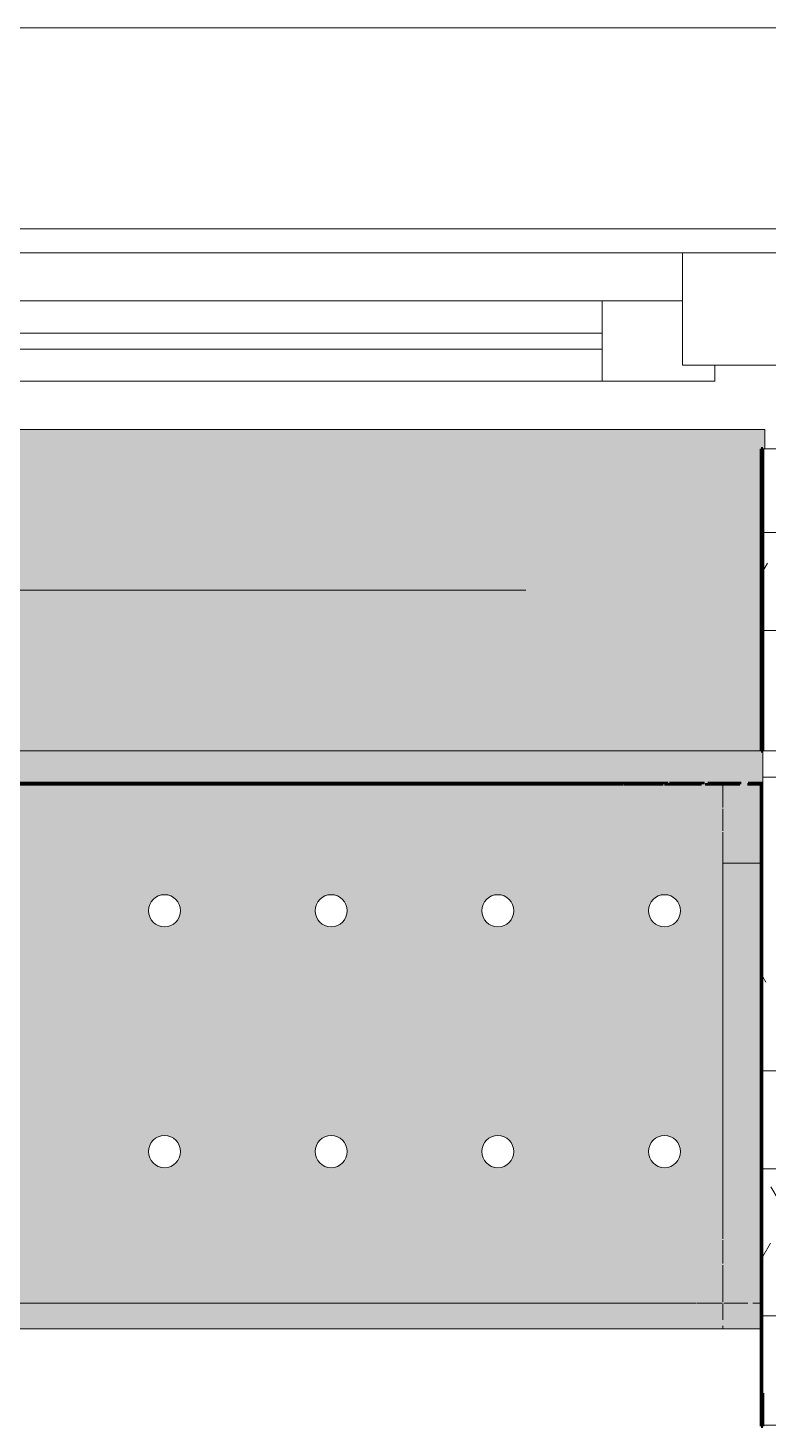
# Model space of a CAD drawing. Header units: millimetres. Extents: x 35144 to 233944, y -8553 to 29000.
# Drawn here: x 47182 to 47643, y 26479 to 27350 of the extents above; entities that cross this region are included whole.
import ezdxf

# ---------------------------------------------------------------- set-up
doc = ezdxf.new("R2010")
doc.units = ezdxf.units.MM
doc.linetypes.add('Осевая', pattern=[3175, 635, -476.25, 1587.5, -476.25])
for name, color, linetype, lineweight in [('A-GLAZ', 7, 'Continuous', 9), ('A-GLAZ-1', 7, 'Continuous', 13), ('A-WALL', 7, 'Continuous', 9), ('I-WALL', 7, 'Continuous', 9), ('Оси-2', 7, 'Осевая', 9)]:
    doc.layers.add(name, color=color, linetype=linetype, lineweight=lineweight)
for name, color, linetype, lineweight, true_color in [('A-WALL-1', 7, 'Continuous', 9, 0xc0c0c0), ('I-WALL-13', 7, 'Continuous', 53, 0xeaa7bf), ('I-WALL-27', 7, 'Continuous', 9, 0xd1cbbf), ('I-WALL-28', 7, 'Continuous', 80, 0xffd2ff), ('I-WALL-6', 7, 'Continuous', 9, 0xc0c0c0), ('I-WALL-7', 7, 'Continuous', 9, 0xcbc7bf), ('I-WALL-8', 7, 'Continuous', 80, 0xff80c0), ('S-WALL-ANLY', 7, 'Continuous', 13, 0x008040), ('Знаки-1', 9, 'Continuous', 9, 0x808080), ('Знаки-2', 7, 'Continuous', 9, 0xc1bbaf), ('Знаки-4', 7, 'Continuous', 9, 0xaba79f), ('Знаки-5', 7, 'Continuous', 9, 0xd5cdbe), ('Знаки-6', 7, 'Continuous', 9, 0xd1cabb), ('Знаки-7', 7, 'Continuous', 9, 0xccc5b7), ('Знаки-8', 7, 'Continuous', 9, 0xd4ccbd)]:
    doc.layers.add(name, color=color, linetype=linetype, lineweight=lineweight, true_color=true_color)
doc.layers.add('Знаки-3', color=7, linetype='Continuous', lineweight=9, transparency=0.5)
pattern_1 = [(0, (0, 0), (121.92, 30.48), [10.058, -81.382, 10.058, -81.382, -487.68]), (0, (0, 0), (121.92, 30.48), [-182.88, 10.058, -172.822, 10.058, -81.382, -213.36]), (0, (0, 0), (121.92, 30.48), [-457.2, 10.058, -50.902, 10.058, -142.342]), (120, (45.72, 15.24), (-87.356454, 90.345817), [10.058, -81.382, 10.058, -81.382, -487.68]), (120, (45.72, 15.24), (-87.356454, 90.345817), [-182.88, 10.058, -172.822, 10.058, -81.382, -213.36]), (120, (45.72, 15.24), (-87.356454, 90.345817), [-457.2, 10.058, -50.902, 10.058, -142.342]), (240, (60.96, 76.2), (-34.563546, -120.825817), [10.058, -81.382, 10.058, -81.382, -487.68]), (240, (60.96, 76.2), (-34.563546, -120.825817), [-182.88, 10.058, -172.822, 10.058, -81.382, -213.36]), (240, (60.96, 76.2), (-34.563546, -120.825817), [-457.2, 10.058, -50.902, 10.058, -142.342])]

# ---------------------------------------------------------------- blocks, each defined once
blk = doc.blocks.new('120_Окно_СКБ_2Ст - 120_Окно_СКБ_2Ст 3100х2500 _мал_створка слева_-22273855-План отделки стен 1 этажа в осях 17-23')
at = {"layer": 'A-GLAZ'}
for p, q in [((1550, -5), (-1550, -5)), ((770, -55), (1430, -55)), ((1430, -65), (770, -65)), ((1500, -75), (1550, -75))]:
    blk.add_line(p, q, dxfattribs=at)
at = {"layer": 'A-GLAZ-1'}
for p, q in [((1480, -75), (1480, -5)), ((1480, -5), (1550, -5)), ((1480, -35), (720, -35)), ((1430, -85), (1430, -35)), ((1480, -75), (1480, -35)), ((1550, -75), (1480, -75)), ((1500, -75), (1480, -75)), ((1500, -85), (1500, -75)), ((700, -85), (1500, -85)), ((1500, -85), (700, -85))]:
    blk.add_line(p, q, dxfattribs=at)
blk = doc.blocks.new('Зашивка_ торцевая панель - Зашивка_ торцевая панель-V92-План отделки стен 1 этажа в осях 17-23')
at = {"layer": 'Знаки-3'}
blk.add_hatch(color=256, dxfattribs=at).paths.add_polyline_path([(-430, 180), (-430, -160), (-406, -160), (-406, 180)])
at = {"layer": 'Знаки-1'}
for p, q in [((-430, 180), (-406, 180)), ((-430, 175.15), (-430, 176.56))]:
    blk.add_line(p, q, dxfattribs=at)
at = {"layer": 'Знаки-2'}
for p, q in [((-430, 176.56), (-430, 175.15)), ((-430, 163.94), (-430, -110)), ((-406, 140.43), (-406, 163.4)), ((-406, 124.81), (-406, 139.36)), ((-406, -110), (-406, 123.88)), ((-430, -110), (-430, -160)), ((-406, -110), (-430, -110)), ((-430, -110), (-406, -110)), ((-406, -129.23), (-406, -110)), ((-406, -143.72), (-406, -130.19)), ((-406, -160), (-406, -144.63))]:
    blk.add_line(p, q, dxfattribs=at)
at = {"layer": 'Знаки-4'}
for p, q in [((-430, 180), (-406, 180)), ((-430, 176.56), (-430, 178.52)), ((-430, -160), (-430, 175.15)), ((-406, 179.94), (-406, 178.2)), ((-406, 174.42), (-406, 170.19)), ((-406, 170.06), (-406, 164.3)), ((-406, 163.4), (-406, 140.43)), ((-406, 139.36), (-406, 124.81)), ((-406, 123.88), (-406, -129.23)), ((-406, -130.19), (-406, -143.72)), ((-406, -144.63), (-406, -160)), ((-430, -160), (-421.9, -160)), ((-417.4, -160), (-406, -160))]:
    blk.add_line(p, q, dxfattribs=at)
at = {"layer": 'Знаки-7'}
for p, q in [((-430, 178.52), (-430, 176.56)), ((-430, 175.15), (-430, 163.94)), ((-406, 178.2), (-406, 179.94)), ((-406, 170.19), (-406, 174.42)), ((-406, 164.3), (-406, 170.06))]:
    blk.add_line(p, q, dxfattribs=at)
blk = doc.blocks.new('Зашивка радиатора_ с перфорацией М6 - Зашивка радиатора_ с перфорацией М13  _пищеблок_-32704458-План отделки стен 1 этажа в осях 17-23')
at = {"layer": 'Знаки-3'}
for points in [[(-370, 180), (2688.76, 180), (2688.76, 368), (2690, 368), (2690, 380), (-370, 380), (-370, 361.86)], [(2687.76, -179.94), (2688.76, -179.15), (2687.76, -163.94), (-370, -163.94), (-370, -179.94), (2663.76, -179.94)], [(2240, -179.94), (2280, -179.94), (2279.32, -163.94), (2240, -163.94)], [(2240.68, -179.94), (2280, -179.94), (2279.32, -163.94), (2240, -163.94), (2240, -179.94)], [(2250, -179.94), (2270, -179.94), (2269.66, -163.94), (2250, -163.94)], [(2250, -179.94), (2270, -179.94), (2269.66, -163.94), (2250, -163.94)], [(2360, -179.94), (2380, -179.94), (2379.32, -163.94), (2340, -163.94), (2340.68, -179.94), (2354.82, -179.94)], [(2340, -179.94), (2380, -179.94), (2379.32, -163.94), (2340, -163.94)], [(2352.93, -179.94), (2370, -179.94), (2369.66, -163.94), (2350, -163.94), (2350.34, -179.94), (2351.34, -179.94)], [(2350, -179.94), (2370, -179.94), (2369.66, -163.94), (2350, -163.94)], [(2468.66, -179.94), (2480, -179.94), (2479.32, -163.94), (2440, -163.94), (2440.68, -179.94), (2467.07, -179.94)], [(2455, -179.94), (2480, -179.94), (2479.32, -163.94), (2440, -163.94), (2440.68, -179.94), (2454.82, -179.94)], [(2450, -179.94), (2470, -179.94), (2469.66, -163.94), (2450, -164.05)], [(2450, -179.94), (2470, -179.94), (2469.66, -163.94), (2450, -164.05)], [(2540, -179.94), (2580, -179.94), (2579.32, -163.94), (2540, -164.84), (2540, -170.01)], [(2540, -179.94), (2580, -179.94), (2579.32, -163.94), (2540, -164.84), (2540, -170.01)], [(2569.66, -179.94), (2570, -179.94), (2569.66, -163.94), (2550, -164.2), (2550.34, -179.94), (2568.66, -179.94)], [(2550, -179.94), (2570, -179.94), (2569.66, -163.94), (2550, -164.2), (2550, -170.67)]]:
    blk.add_hatch(color=256, dxfattribs=at).paths.add_polyline_path(points)
h = blk.add_hatch(color=256, dxfattribs=at)
h.paths.add_polyline_path([(-370, -179.94), (2688.76, -179.15), (2688.76, 180), (-370, 180), (-370, 79.29)])
h.paths.add_polyline_path([(2316.25, -79.65), (2311.25, -78.31), (2307.59, -74.65), (2306.25, -69.65), (2307.59, -64.65), (2311.25, -60.98), (2316.25, -59.65), (2321.25, -60.98), (2324.91, -64.65), (2326.25, -69.65), (2324.91, -74.65), (2321.25, -78.31), (2318.84, -79.3)])
h.paths.add_polyline_path([(2523.75, -79.65), (2518.75, -78.31), (2515.09, -74.65), (2513.75, -69.65), (2515.09, -64.65), (2518.75, -60.98), (2523.75, -59.65), (2528.75, -60.98), (2532.41, -64.65), (2533.75, -69.65), (2532.41, -74.65), (2528.75, -78.31), (2526.34, -79.3)])
h.paths.add_polyline_path([(2108.75, -79.65), (2103.75, -78.31), (2100.09, -74.65), (2098.75, -69.65), (2100.09, -64.65), (2103.75, -60.98), (2108.75, -59.65), (2113.75, -60.98), (2117.41, -64.65), (2118.75, -69.65), (2117.41, -74.65), (2113.75, -78.31), (2111.34, -79.3)])
h.paths.add_polyline_path([(2420, -79.65), (2415, -78.31), (2411.34, -74.65), (2410, -69.65), (2411.34, -64.65), (2415, -60.98), (2420, -59.65), (2425, -60.98), (2428.66, -64.65), (2430, -69.65), (2428.66, -74.65), (2425, -78.31), (2422.59, -79.3)])
h.paths.add_polyline_path([(2627.5, -79.65), (2622.5, -78.31), (2618.84, -74.65), (2617.5, -69.65), (2618.84, -64.65), (2622.5, -60.98), (2627.5, -59.65), (2632.5, -60.98), (2636.16, -64.65), (2637.5, -69.65), (2636.16, -74.65), (2632.5, -78.31), (2630.09, -79.3)])
h.paths.add_polyline_path([(2005, -79.65), (2000, -78.31), (1996.34, -74.65), (1995, -69.65), (1996.34, -64.65), (2000, -60.98), (2005, -59.65), (2010, -60.98), (2013.66, -64.65), (2015, -69.65), (2013.66, -74.65), (2010, -78.31), (2007.59, -79.3)])
h.paths.add_polyline_path([(2212.5, -79.65), (2207.5, -78.31), (2203.84, -74.65), (2202.5, -69.65), (2203.84, -64.65), (2207.5, -60.98), (2212.5, -59.65), (2217.5, -60.98), (2221.16, -64.65), (2222.5, -69.65), (2221.16, -74.65), (2217.5, -78.31), (2215.09, -79.3)])
h.paths.add_polyline_path([(1693.75, -79.65), (1688.75, -78.31), (1685.09, -74.65), (1683.75, -69.65), (1685.09, -64.65), (1688.75, -60.98), (1693.75, -59.65), (1698.75, -60.98), (1702.41, -64.65), (1703.75, -69.65), (1702.41, -74.65), (1698.75, -78.31), (1696.34, -79.3)])
h.paths.add_polyline_path([(1590, -79.65), (1585, -78.31), (1581.34, -74.65), (1580, -69.65), (1581.4, -64.56), (1585, -60.98), (1590, -59.65), (1595, -60.98), (1598.66, -64.65), (1600, -69.65), (1598.66, -74.65), (1595, -78.31), (1592.59, -79.3)])
h.paths.add_polyline_path([(1486.25, -79.65), (1481.25, -78.31), (1477.59, -74.65), (1476.25, -69.65), (1477.59, -64.65), (1481.25, -60.98), (1486.25, -59.65), (1491.25, -60.98), (1494.91, -64.65), (1496.25, -69.65), (1494.91, -74.65), (1491.25, -78.31), (1488.63, -79.33)])
h.paths.add_polyline_path([(1797.5, -79.65), (1792.5, -78.31), (1788.84, -74.65), (1787.5, -69.65), (1788.84, -64.65), (1792.5, -60.98), (1797.5, -59.65), (1802.5, -60.98), (1806.16, -64.65), (1807.5, -69.65), (1806.16, -74.65), (1802.5, -78.31), (1800.09, -79.3)])
h.paths.add_polyline_path([(1901.25, -79.65), (1896.25, -78.31), (1892.59, -74.65), (1891.25, -69.65), (1892.59, -64.65), (1896.25, -60.98), (1901.25, -59.65), (1906.25, -60.98), (1909.91, -64.65), (1911.25, -69.65), (1909.91, -74.65), (1906.25, -78.31), (1903.84, -79.3)])
h.paths.add_polyline_path([(1382.5, -79.65), (1377.5, -78.31), (1373.84, -74.65), (1372.5, -69.65), (1373.84, -64.65), (1377.5, -60.98), (1382.5, -59.65), (1387.5, -60.98), (1391.16, -64.65), (1392.5, -69.65), (1391.16, -74.65), (1387.5, -78.31), (1385.09, -79.3)])
h.paths.add_polyline_path([(1071.25, -79.65), (1066.25, -78.31), (1062.59, -74.65), (1061.25, -69.65), (1062.59, -64.65), (1066.25, -60.98), (1071.25, -59.65), (1076.25, -60.98), (1079.91, -64.65), (1081.25, -69.65), (1079.91, -74.65), (1076.25, -78.31), (1073.84, -79.3)])
h.paths.add_polyline_path([(760, -79.65), (755, -78.31), (751.34, -74.65), (750, -69.65), (751.34, -64.65), (755, -60.98), (760, -59.65), (765, -60.98), (768.66, -64.65), (770, -69.65), (768.66, -74.65), (765, -78.31), (762.59, -79.3)])
h.paths.add_polyline_path([(967.5, -79.65), (962.5, -78.31), (958.84, -74.65), (957.5, -69.65), (958.84, -64.65), (962.5, -60.98), (967.5, -59.65), (972.5, -60.98), (976.16, -64.65), (977.5, -69.65), (976.16, -74.65), (972.5, -78.31), (970.09, -79.3)])
h.paths.add_polyline_path([(1175, -79.65), (1170, -78.31), (1166.34, -74.65), (1165, -69.65), (1166.34, -64.65), (1170, -60.98), (1175, -59.65), (1180, -60.98), (1183.66, -64.65), (1185, -69.65), (1183.66, -74.65), (1180, -78.31), (1177.59, -79.3)])
h.paths.add_polyline_path([(1278.75, -79.65), (1273.75, -78.31), (1270.09, -74.65), (1268.75, -69.65), (1270.09, -64.65), (1273.75, -60.98), (1278.75, -59.65), (1283.75, -60.98), (1287.41, -64.65), (1288.75, -69.65), (1287.41, -74.65), (1283.75, -78.31), (1281.34, -79.3)])
h.paths.add_polyline_path([(863.75, -79.65), (858.75, -78.31), (855.09, -74.65), (853.75, -69.65), (855.09, -64.65), (858.75, -60.98), (863.75, -59.65), (868.75, -60.98), (872.41, -64.65), (873.75, -69.65), (872.41, -74.65), (868.75, -78.31), (866.34, -79.3)])
h.paths.add_polyline_path([(656.25, -79.65), (651.25, -78.31), (647.59, -74.65), (646.25, -69.65), (647.59, -64.65), (651.25, -60.98), (656.25, -59.65), (661.25, -60.98), (664.91, -64.65), (666.25, -69.65), (664.91, -74.65), (661.25, -78.31), (658.84, -79.3)])
h.paths.add_polyline_path([(345, -79.65), (340, -78.31), (336.34, -74.65), (335, -69.65), (336.34, -64.65), (340, -60.98), (345, -59.65), (350, -60.98), (353.66, -64.65), (355, -69.65), (353.66, -74.65), (350, -78.31), (347.59, -79.3)])
h.paths.add_polyline_path([(448.75, -79.65), (443.75, -78.31), (440.09, -74.65), (438.75, -69.65), (440.09, -64.65), (443.75, -60.98), (448.75, -59.65), (453.75, -60.98), (457.41, -64.65), (458.75, -69.65), (457.41, -74.65), (453.75, -78.31), (451.34, -79.3)])
h.paths.add_polyline_path([(137.5, -79.65), (132.5, -78.31), (128.84, -74.65), (127.5, -69.65), (128.84, -64.65), (132.5, -60.98), (137.5, -59.65), (142.5, -60.98), (146.16, -64.65), (147.5, -69.65), (146.16, -74.65), (142.5, -78.31), (140.09, -79.3)])
h.paths.add_polyline_path([(241.25, -79.65), (236.25, -78.31), (232.59, -74.65), (231.25, -69.65), (232.59, -64.65), (236.25, -60.98), (241.25, -59.65), (246.25, -60.98), (249.91, -64.65), (251.25, -69.65), (249.91, -74.65), (246.25, -78.31), (243.84, -79.3)])
h.paths.add_polyline_path([(552.5, -79.65), (547.5, -78.31), (543.84, -74.65), (542.5, -69.65), (543.84, -64.65), (547.5, -60.98), (552.5, -59.65), (557.5, -60.98), (561.16, -64.65), (562.5, -69.65), (560.93, -74.94), (557.5, -78.31), (555.09, -79.3)])
h.paths.add_polyline_path([(33.75, -79.65), (28.75, -78.31), (25.09, -74.65), (23.75, -69.65), (25.09, -64.65), (28.75, -60.98), (33.75, -59.65), (38.75, -60.98), (42.41, -64.65), (43.75, -69.65), (42.41, -74.65), (38.75, -78.31), (36.34, -79.3)])
h.paths.add_polyline_path([(-173.75, -79.65), (-178.75, -78.31), (-182.41, -74.65), (-183.75, -69.65), (-182.41, -64.65), (-178.75, -60.98), (-173.75, -59.65), (-168.75, -60.98), (-165.09, -64.65), (-163.75, -69.65), (-165.09, -74.65), (-168.75, -78.31), (-171.16, -79.3)])
h.paths.add_polyline_path([(-70, -79.65), (-75, -78.31), (-78.66, -74.65), (-80, -69.65), (-78.66, -64.65), (-75, -60.98), (-70, -59.65), (-65, -60.98), (-61.34, -64.65), (-60, -69.65), (-61.34, -74.65), (-65, -78.31), (-67.41, -79.3)])
h.paths.add_polyline_path([(-277.5, -79.65), (-282.5, -78.31), (-286.16, -74.65), (-287.5, -69.65), (-286.16, -64.65), (-282.5, -60.98), (-277.5, -59.65), (-272.5, -60.98), (-268.84, -64.65), (-267.5, -69.65), (-268.84, -74.65), (-272.5, -78.31), (-274.91, -79.3)])
h.paths.add_polyline_path([(2627.5, 70.35), (2622.5, 71.69), (2618.84, 75.35), (2617.5, 80.35), (2618.84, 85.35), (2622.5, 89.02), (2627.5, 90.35), (2632.5, 89.02), (2636.16, 85.35), (2637.5, 80.35), (2636.16, 75.35), (2632.5, 71.69), (2630.09, 70.7)])
h.paths.add_polyline_path([(2316.25, 70.35), (2311.25, 71.69), (2307.59, 75.35), (2306.25, 80.35), (2307.59, 85.35), (2311.25, 89.02), (2316.25, 90.35), (2321.25, 89.02), (2324.91, 85.35), (2326.25, 80.35), (2324.91, 75.35), (2321.25, 71.69), (2318.84, 70.7)])
h.paths.add_polyline_path([(2108.75, 70.35), (2103.75, 71.69), (2100.09, 75.35), (2098.75, 80.35), (2100.09, 85.35), (2103.75, 89.02), (2108.75, 90.35), (2113.75, 89.02), (2117.41, 85.35), (2118.75, 80.35), (2117.41, 75.35), (2113.75, 71.69), (2111.34, 70.7)])
h.paths.add_polyline_path([(2005, 70.35), (2000, 71.69), (1996.34, 75.35), (1995, 80.35), (1996.34, 85.35), (2000, 89.02), (2005, 90.35), (2010, 89.02), (2013.66, 85.35), (2015, 80.35), (2013.66, 75.35), (2010, 71.69), (2007.59, 70.7)])
h.paths.add_polyline_path([(1901.25, 70.35), (1896.25, 71.69), (1892.59, 75.35), (1891.25, 80.35), (1892.59, 85.35), (1896.25, 89.02), (1901.25, 90.35), (1906.25, 89.02), (1909.91, 85.35), (1911.25, 80.35), (1909.91, 75.35), (1906.25, 71.69), (1903.84, 70.7)])
h.paths.add_polyline_path([(2523.75, 70.35), (2518.75, 71.69), (2515.09, 75.35), (2513.75, 80.35), (2515.09, 85.35), (2518.75, 89.02), (2523.75, 90.35), (2528.75, 89.02), (2532.41, 85.35), (2533.75, 80.35), (2532.41, 75.35), (2528.75, 71.69), (2526.34, 70.7)])
h.paths.add_polyline_path([(2420, 70.35), (2415, 71.69), (2411.34, 75.35), (2410, 80.35), (2411.34, 85.35), (2415, 89.02), (2420, 90.35), (2425, 89.02), (2428.66, 85.35), (2430, 80.35), (2428.66, 75.35), (2425, 71.69), (2422.59, 70.7)])
h.paths.add_polyline_path([(2212.5, 70.35), (2207.5, 71.69), (2203.84, 75.35), (2202.5, 80.35), (2203.84, 85.35), (2207.5, 89.02), (2212.5, 90.35), (2217.5, 89.02), (2221.16, 85.35), (2222.5, 80.35), (2221.16, 75.35), (2217.5, 71.69), (2215.09, 70.7)])
h.paths.add_polyline_path([(1278.75, 70.35), (1273.75, 71.69), (1270.09, 75.35), (1268.75, 80.35), (1270.09, 85.35), (1273.75, 89.02), (1278.75, 90.35), (1283.75, 89.02), (1287.41, 85.35), (1288.75, 80.35), (1287.41, 75.35), (1283.75, 71.69), (1281.34, 70.7)])
h.paths.add_polyline_path([(1693.75, 70.35), (1688.75, 71.69), (1685.09, 75.35), (1683.75, 80.35), (1685.09, 85.35), (1688.75, 89.02), (1693.75, 90.35), (1698.75, 89.02), (1702.41, 85.35), (1703.75, 80.35), (1702.41, 75.35), (1698.75, 71.69), (1696.34, 70.7)])
h.paths.add_polyline_path([(1797.5, 70.35), (1792.5, 71.69), (1788.84, 75.35), (1787.5, 80.35), (1788.84, 85.35), (1792.5, 89.02), (1797.5, 90.35), (1802.5, 89.02), (1806.16, 85.35), (1807.5, 80.35), (1806.16, 75.35), (1802.5, 71.69), (1800.09, 70.7)])
h.paths.add_polyline_path([(1382.5, 70.35), (1377.5, 71.69), (1373.84, 75.35), (1372.5, 80.35), (1373.84, 85.35), (1377.5, 89.02), (1382.5, 90.35), (1387.5, 89.02), (1391.16, 85.35), (1392.5, 80.35), (1391.16, 75.35), (1387.5, 71.69), (1385.09, 70.7)])
h.paths.add_polyline_path([(1590, 70.35), (1585, 71.69), (1581.34, 75.35), (1580, 80.35), (1581.34, 85.35), (1585, 89.02), (1590, 90.35), (1595, 89.02), (1598.66, 85.35), (1600, 80.35), (1598.66, 75.35), (1595, 71.69), (1592.59, 70.7)])
h.paths.add_polyline_path([(1486.25, 70.35), (1481.25, 71.69), (1477.59, 75.35), (1476.25, 80.35), (1477.59, 85.35), (1481.25, 89.02), (1486.25, 90.35), (1491.25, 89.02), (1494.91, 85.35), (1496.25, 80.35), (1494.91, 75.35), (1491.25, 71.69), (1488.63, 70.67)])
h.paths.add_polyline_path([(863.75, 70.35), (858.75, 71.69), (855.09, 75.35), (853.75, 80.35), (855.09, 85.35), (858.75, 89.02), (863.75, 90.35), (868.75, 89.02), (872.41, 85.35), (873.75, 80.35), (872.41, 75.35), (868.75, 71.69), (866.34, 70.7)])
h.paths.add_polyline_path([(967.5, 70.35), (962.5, 71.69), (958.84, 75.35), (957.5, 80.35), (958.84, 85.35), (962.5, 89.02), (967.5, 90.35), (972.5, 89.02), (976.16, 85.35), (977.5, 80.35), (976.16, 75.35), (972.5, 71.69), (970.09, 70.7)])
h.paths.add_polyline_path([(760, 70.35), (755, 71.69), (751.34, 75.35), (750, 80.35), (751.34, 85.35), (755, 89.02), (760, 90.35), (765, 89.02), (768.66, 85.35), (770, 80.35), (768.66, 75.35), (765, 71.69), (762.59, 70.7)])
h.paths.add_polyline_path([(1175, 70.35), (1170, 71.69), (1166.34, 75.35), (1165, 80.35), (1166.34, 85.35), (1170, 89.02), (1175, 90.35), (1180, 89.02), (1183.66, 85.35), (1185, 80.35), (1183.66, 75.35), (1180, 71.69), (1177.59, 70.7)])
h.paths.add_polyline_path([(656.25, 70.35), (651.25, 71.69), (647.59, 75.35), (646.25, 80.35), (647.59, 85.35), (651.25, 89.02), (656.25, 90.35), (661.25, 89.02), (664.91, 85.35), (666.25, 80.35), (664.91, 75.35), (661.25, 71.69), (658.84, 70.7)])
h.paths.add_polyline_path([(1071.25, 70.35), (1066.25, 71.69), (1062.59, 75.35), (1061.25, 80.35), (1062.59, 85.35), (1066.25, 89.02), (1071.25, 90.35), (1076.25, 89.02), (1079.91, 85.35), (1081.25, 80.35), (1079.91, 75.35), (1076.25, 71.69), (1073.84, 70.7)])
h.paths.add_polyline_path([(241.25, 70.35), (236.25, 71.69), (232.59, 75.35), (231.25, 80.35), (232.59, 85.35), (236.25, 89.02), (241.25, 90.35), (246.25, 89.02), (249.91, 85.35), (251.25, 80.35), (249.91, 75.35), (246.25, 71.69), (243.84, 70.7)])
h.paths.add_polyline_path([(137.5, 70.35), (132.5, 71.69), (128.84, 75.35), (127.5, 80.35), (128.84, 85.35), (132.5, 89.02), (137.5, 90.35), (142.5, 89.02), (146.16, 85.35), (147.5, 80.35), (146.16, 75.35), (142.5, 71.69), (140.09, 70.7)])
h.paths.add_polyline_path([(345, 70.35), (340, 71.69), (336.34, 75.35), (335, 80.35), (336.34, 85.35), (340, 89.02), (345, 90.35), (350, 89.02), (353.66, 85.35), (355, 80.35), (353.66, 75.35), (350, 71.69), (347.59, 70.7)])
h.paths.add_polyline_path([(33.75, 70.35), (28.75, 71.69), (25.09, 75.35), (23.75, 80.35), (25.09, 85.35), (28.75, 89.02), (33.75, 90.35), (38.75, 89.02), (42.41, 85.35), (43.75, 80.35), (42.41, 75.35), (38.75, 71.69), (36.34, 70.7)])
h.paths.add_polyline_path([(448.75, 70.35), (443.75, 71.69), (440.09, 75.35), (438.75, 80.35), (440.09, 85.35), (443.75, 89.02), (448.75, 90.35), (453.75, 89.02), (457.41, 85.35), (458.75, 80.35), (457.41, 75.35), (453.75, 71.69), (451.34, 70.7)])
h.paths.add_polyline_path([(-70, 70.35), (-75, 71.69), (-78.66, 75.35), (-80, 80.35), (-78.66, 85.35), (-75, 89.02), (-70, 90.35), (-65, 89.02), (-61.34, 85.35), (-60, 80.35), (-61.34, 75.35), (-65, 71.69), (-67.41, 70.7)])
h.paths.add_polyline_path([(552.5, 70.35), (547.5, 71.69), (543.84, 75.35), (542.5, 80.35), (543.84, 85.35), (547.5, 89.02), (552.5, 90.35), (557.5, 89.02), (561.16, 85.35), (562.5, 80.35), (560.93, 75.06), (557.5, 71.69), (555.09, 70.7)])
h.paths.add_polyline_path([(-173.75, 70.35), (-178.75, 71.69), (-182.41, 75.35), (-183.75, 80.35), (-182.41, 85.35), (-178.75, 89.02), (-173.75, 90.35), (-168.75, 89.02), (-165.09, 85.35), (-163.75, 80.35), (-165.09, 75.35), (-168.75, 71.69), (-171.16, 70.7)])
h.paths.add_polyline_path([(-277.5, 70.35), (-282.5, 71.69), (-286.16, 75.35), (-287.5, 80.35), (-286.16, 85.35), (-282.5, 89.02), (-277.5, 90.35), (-272.5, 89.02), (-268.84, 85.35), (-267.5, 80.35), (-268.84, 75.35), (-272.5, 71.69), (-274.91, 70.7)])
at = {"layer": 'Знаки-1'}
for p, q in [((2690, 380), (-370, 380)), ((2690, 368), (2690, 380)), ((-370, 180), (2688.76, 180)), ((2688.76, 180), (-370, 180)), ((-370, -179.94), (2688.76, -179.94))]:
    blk.add_line(p, q, dxfattribs=at)
for centre, start, end in [((2316.25, 80.35), 0, 180), ((2420, 80.35), 0, 180), ((2523.75, 80.35), 0, 180), ((2627.5, 80.35), 0, 180), ((2316.25, 80.35), 180, 360), ((2420, 80.35), 180, 0), ((2523.75, 80.35), 180, 360), ((2627.5, 80.35), 180, 360), ((2316.25, -69.65), 0, 180), ((2420, -69.65), 0, 180), ((2523.75, -69.65), 0, 180), ((2627.5, -69.65), 0, 180), ((2316.25, -69.65), 180, 0), ((2420, -69.65), 180, 0), ((2523.75, -69.65), 180, 0), ((2627.5, -69.65), 180, 0)]:
    blk.add_arc(centre, 10, start, end, dxfattribs=at)
at = {"layer": 'Знаки-2'}
for p, q in [((2688.76, 180), (-370, 180)), ((-370, 180), (2688.76, 180)), ((2240, -163.94), (2180, -163.94)), ((2240, -163.94), (2280, -163.94)), ((2280, -163.94), (2240, -163.94)), ((2340, -163.94), (2280, -163.94)), ((2340, -163.94), (2380, -163.94)), ((2380, -163.94), (2340, -163.94)), ((2440, -163.94), (2380, -163.94)), ((2440, -163.94), (2440.68, -163.94)), ((2450, -163.94), (2440, -163.94)), ((2440.68, -163.94), (2450, -163.94)), ((2450, -163.94), (2464.86, -163.94)), ((2464.86, -163.94), (2450, -163.94)), ((2465, -163.94), (2470, -163.94)), ((2470, -163.94), (2465, -163.94)), ((2470, -163.94), (2480, -163.94)), ((2480, -163.94), (2470, -163.94)), ((2540, -163.94), (2480, -163.94)), ((2540, -163.94), (2564.18, -163.94)), ((2564.18, -163.94), (2540, -163.94)), ((2565.18, -163.94), (2580, -163.94)), ((2580, -163.94), (2565.18, -163.94)), ((2646.93, -163.94), (2580.72, -163.94)), ((2663.16, -163.94), (2647.48, -163.94)), ((2664.61, -163.94), (2679.37, -163.94)), ((2682.51, -163.94), (2687.76, -163.94)), ((2180, -179.94), (2240, -179.94)), ((2240, -179.94), (2242.68, -179.94)), ((2260, -179.94), (2240, -179.94)), ((2242.68, -179.94), (2265.18, -179.94)), ((2279.32, -179.94), (2260, -179.94)), ((2265.18, -179.94), (2280, -179.94)), ((2280, -179.94), (2279.32, -179.94)), ((2280, -179.94), (2340, -179.94)), ((2340, -179.94), (2380, -179.94)), ((2380, -179.94), (2340, -179.94)), ((2380, -179.94), (2440, -179.94)), ((2440, -179.94), (2450, -179.94)), ((2450, -179.94), (2440, -179.94)), ((2450, -179.94), (2470, -179.94)), ((2470, -179.94), (2450, -179.94)), ((2470, -179.94), (2480, -179.94)), ((2480, -179.94), (2470, -179.94)), ((2480, -179.94), (2540, -179.94)), ((2540, -179.94), (2580, -179.94)), ((2580, -179.94), (2540, -179.94)), ((2580, -179.94), (2663.76, -179.94)), ((2687.76, -179.94), (2663.76, -179.94))]:
    blk.add_line(p, q, dxfattribs=at)
at = {"layer": 'Знаки-4'}
for p, q in [((-370, 380), (2690, 380)), ((2690, 380), (2690, 368)), ((-322.14, -163.94), (2646.93, -163.94)), ((2647.48, -163.94), (2663.16, -163.94)), ((2688.76, -179.94), (-370, -179.94)), ((2663.76, -179.94), (-359.24, -179.94))]:
    blk.add_line(p, q, dxfattribs=at)
for centre, start, end in [((2316.25, 80.35), 0, 180), ((2420, 80.35), 0, 180), ((2523.75, 80.35), 0, 180), ((2627.5, 80.35), 0, 180), ((2316.25, 80.35), 180, 360), ((2420, 80.35), 180, 360), ((2523.75, 80.35), 180, 360), ((2627.5, 80.35), 180, 360), ((2316.25, -69.65), 0, 180), ((2420, -69.65), 0, 180), ((2523.75, -69.65), 0, 180), ((2627.5, -69.65), 0, 180), ((2316.25, -69.65), 180, 360), ((2420, -69.65), 180, 360), ((2523.75, -69.65), 180, 360), ((2627.5, -69.65), 180, 360)]:
    blk.add_arc(centre, 10, start, end, dxfattribs=at)
at = {"layer": 'Знаки-5'}
for p, q in [((2254.82, -163.94), (2251.34, -163.94)), ((2265, -163.94), (2255, -163.94)), ((2268.66, -163.94), (2265.18, -163.94)), ((2354.82, -163.94), (2351.34, -163.94)), ((2365, -163.94), (2355, -163.94)), ((2368.66, -163.94), (2365.18, -163.94)), ((2454.82, -163.94), (2451.34, -163.94)), ((2464.85, -163.94), (2455, -163.94)), ((2468.66, -163.94), (2465.18, -163.94)), ((2554.82, -163.94), (2551.34, -163.94)), ((2564.17, -163.94), (2555, -163.94)), ((2568.66, -163.94), (2565.18, -163.94)), ((2251.34, -179.94), (2254.82, -179.94)), ((2255, -179.94), (2265, -179.94)), ((2265.18, -179.94), (2268.66, -179.94)), ((2351.34, -179.94), (2354.82, -179.94)), ((2355, -179.94), (2365, -179.94)), ((2365.18, -179.94), (2368.66, -179.94)), ((2451.34, -179.94), (2454.82, -179.94)), ((2455, -179.94), (2465, -179.94)), ((2465.18, -179.94), (2468.66, -179.94)), ((2551.34, -179.94), (2554.82, -179.94)), ((2555, -179.94), (2565, -179.94)), ((2565.18, -179.94), (2568.66, -179.94))]:
    blk.add_line(p, q, dxfattribs=at)
at = {"layer": 'Знаки-6'}
for p, q in [((2250, -163.94), (2240.68, -163.94)), ((2250, -163.94), (2250.34, -163.94)), ((2252.93, -163.94), (2250, -163.94)), ((2250.34, -163.94), (2254.81, -163.94)), ((2254.81, -163.94), (2252.93, -163.94)), ((2255, -163.94), (2265, -163.94)), ((2262.59, -163.94), (2255, -163.94)), ((2265, -163.94), (2262.59, -163.94)), ((2265.19, -163.94), (2270, -163.94)), ((2269.66, -163.94), (2265.19, -163.94)), ((2270, -163.94), (2269.66, -163.94)), ((2279.32, -163.94), (2270, -163.94)), ((2350, -163.94), (2340.68, -163.94)), ((2351.28, -163.94), (2354.82, -163.94)), ((2354.82, -163.94), (2351.28, -163.94)), ((2355, -163.94), (2365, -163.94)), ((2365, -163.94), (2355, -163.94)), ((2365.18, -163.94), (2368.72, -163.94)), ((2368.72, -163.94), (2365.18, -163.94)), ((2379.32, -163.94), (2370, -163.94)), ((2450, -163.94), (2440.68, -163.94)), ((2450, -163.94), (2450.34, -163.94)), ((2454.81, -163.94), (2450, -163.94)), ((2450.34, -163.94), (2454.81, -163.94)), ((2455, -163.94), (2464.86, -163.94)), ((2464.86, -163.94), (2455, -163.94)), ((2465.19, -163.94), (2470, -163.94)), ((2470, -163.94), (2465.19, -163.94)), ((2479.32, -163.94), (2470, -163.94)), ((2550, -163.94), (2540.68, -163.94)), ((2550, -163.94), (2552.93, -163.94)), ((2554.81, -163.94), (2550, -163.94)), ((2552.93, -163.94), (2554.81, -163.94)), ((2555, -163.94), (2562.59, -163.94)), ((2564.2, -163.94), (2555, -163.94)), ((2562.59, -163.94), (2564.2, -163.94)), ((2565.19, -163.94), (2570, -163.94)), ((2570, -163.94), (2565.19, -163.94)), ((2579.32, -163.94), (2570, -163.94)), ((2240.68, -179.94), (2250, -179.94)), ((2250, -179.94), (2254.81, -179.94)), ((2254.81, -179.94), (2250, -179.94)), ((2255, -179.94), (2265, -179.94)), ((2265, -179.94), (2255, -179.94)), ((2265.19, -179.94), (2270, -179.94)), ((2269.66, -179.94), (2265.19, -179.94)), ((2270, -179.94), (2269.66, -179.94)), ((2270, -179.94), (2279.32, -179.94)), ((2340.68, -179.94), (2350, -179.94)), ((2351.28, -179.94), (2354.82, -179.94)), ((2354.82, -179.94), (2351.28, -179.94)), ((2355, -179.94), (2365, -179.94)), ((2365, -179.94), (2355, -179.94)), ((2365.18, -179.94), (2368.72, -179.94)), ((2368.72, -179.94), (2365.18, -179.94)), ((2370, -179.94), (2379.32, -179.94)), ((2440.68, -179.94), (2450, -179.94)), ((2450, -179.94), (2454.81, -179.94)), ((2452.93, -179.94), (2450, -179.94)), ((2454.81, -179.94), (2452.93, -179.94)), ((2455, -179.94), (2465, -179.94)), ((2462.59, -179.94), (2455, -179.94)), ((2465, -179.94), (2462.59, -179.94)), ((2465.19, -179.94), (2467.07, -179.94)), ((2470, -179.94), (2465.19, -179.94)), ((2467.07, -179.94), (2470, -179.94)), ((2470, -179.94), (2479.32, -179.94)), ((2540.68, -179.94), (2550, -179.94)), ((2550, -179.94), (2554.81, -179.94)), ((2554.81, -179.94), (2550, -179.94)), ((2555, -179.94), (2565, -179.94)), ((2565, -179.94), (2555, -179.94)), ((2565.19, -179.94), (2570, -179.94)), ((2570, -179.94), (2565.19, -179.94)), ((2570, -179.94), (2579.32, -179.94))]:
    blk.add_line(p, q, dxfattribs=at)
at = {"layer": 'Знаки-7'}
for p, q in [((2240, -163.94), (2250, -163.94)), ((2250, -163.94), (2240, -163.94)), ((2250, -163.94), (2254.81, -163.94)), ((2252.93, -163.94), (2250, -163.94)), ((2254.81, -163.94), (2252.93, -163.94)), ((2255, -163.94), (2257.41, -163.94)), ((2262.59, -163.94), (2255, -163.94)), ((2257.41, -163.94), (2265, -163.94)), ((2265, -163.94), (2262.59, -163.94)), ((2265.19, -163.94), (2270, -163.94)), ((2270, -163.94), (2265.19, -163.94)), ((2270, -163.94), (2280, -163.94)), ((2280, -163.94), (2270, -163.94)), ((2340, -163.94), (2350, -163.94)), ((2340.68, -163.94), (2340, -163.94)), ((2350, -163.94), (2340.68, -163.94)), ((2350, -163.94), (2354.81, -163.94)), ((2354.81, -163.94), (2350, -163.94)), ((2355, -163.94), (2357.41, -163.94)), ((2357.41, -163.94), (2355, -163.94)), ((2357.41, -163.94), (2365, -163.94)), ((2360, -163.94), (2357.41, -163.94)), ((2362.59, -163.94), (2360, -163.94)), ((2365, -163.94), (2362.59, -163.94)), ((2365.19, -163.94), (2367.07, -163.94)), ((2369.66, -163.94), (2365.19, -163.94)), ((2367.07, -163.94), (2369.66, -163.94)), ((2369.66, -163.94), (2370, -163.94)), ((2370, -163.94), (2369.66, -163.94)), ((2370, -163.94), (2374.14, -163.94)), ((2377.32, -163.94), (2370, -163.94)), ((2374.14, -163.94), (2380, -163.94)), ((2380, -163.94), (2377.32, -163.94)), ((2440, -163.94), (2450, -163.94)), ((2450, -163.94), (2440, -163.94)), ((2451.28, -163.94), (2454.82, -163.94)), ((2454.82, -163.94), (2451.28, -163.94)), ((2455, -163.94), (2464.86, -163.94)), ((2464.86, -163.94), (2455, -163.94)), ((2465.18, -163.94), (2468.72, -163.94)), ((2468.72, -163.94), (2465.18, -163.94)), ((2470, -163.94), (2480, -163.94)), ((2480, -163.94), (2470, -163.94)), ((2540, -163.94), (2542.68, -163.94)), ((2542.68, -163.94), (2540, -163.94)), ((2542.68, -163.94), (2550, -163.94)), ((2550, -163.94), (2542.68, -163.94)), ((2550, -163.94), (2552.93, -163.94)), ((2550.34, -163.94), (2550, -163.94)), ((2552.93, -163.94), (2550.34, -163.94)), ((2552.93, -163.94), (2554.81, -163.94)), ((2554.81, -163.94), (2552.93, -163.94)), ((2555, -163.94), (2562.59, -163.94)), ((2557.41, -163.94), (2555, -163.94)), ((2564.2, -163.94), (2557.41, -163.94)), ((2562.59, -163.94), (2564.2, -163.94)), ((2565.19, -163.94), (2569.66, -163.94)), ((2567.07, -163.94), (2565.19, -163.94)), ((2569.66, -163.94), (2567.07, -163.94)), ((2569.66, -163.94), (2570, -163.94)), ((2570, -163.94), (2569.66, -163.94)), ((2570, -163.94), (2577.32, -163.94)), ((2577.32, -163.94), (2570, -163.94)), ((2577.32, -163.94), (2579.32, -163.94)), ((2580, -163.94), (2577.32, -163.94)), ((2579.32, -163.94), (2580, -163.94)), ((2679.37, -163.94), (2664.61, -163.94)), ((2687.76, -163.94), (2682.51, -163.94)), ((2240, -179.94), (2240.68, -179.94)), ((2250, -179.94), (2240, -179.94)), ((2240.68, -179.94), (2250, -179.94)), ((2250, -179.94), (2250.34, -179.94)), ((2250.34, -179.94), (2250, -179.94)), ((2250.34, -179.94), (2254.81, -179.94)), ((2254.81, -179.94), (2250.34, -179.94)), ((2255, -179.94), (2257.41, -179.94)), ((2257.41, -179.94), (2255, -179.94)), ((2257.41, -179.94), (2262.59, -179.94)), ((2265, -179.94), (2257.41, -179.94)), ((2262.59, -179.94), (2265, -179.94)), ((2265.19, -179.94), (2267.07, -179.94)), ((2267.07, -179.94), (2265.19, -179.94)), ((2267.07, -179.94), (2268.66, -179.94)), ((2269.66, -179.94), (2267.07, -179.94)), ((2268.66, -179.94), (2270, -179.94)), ((2270, -179.94), (2269.66, -179.94)), ((2270, -179.94), (2280, -179.94)), ((2280, -179.94), (2270, -179.94)), ((2340, -179.94), (2340.68, -179.94)), ((2350, -179.94), (2340, -179.94)), ((2340.68, -179.94), (2350, -179.94)), ((2350, -179.94), (2354.81, -179.94)), ((2350.34, -179.94), (2350, -179.94)), ((2354.81, -179.94), (2350.34, -179.94)), ((2355, -179.94), (2357.41, -179.94)), ((2357.41, -179.94), (2355, -179.94)), ((2357.41, -179.94), (2365, -179.94)), ((2362.59, -179.94), (2357.41, -179.94)), ((2365, -179.94), (2362.59, -179.94)), ((2365.19, -179.94), (2367.07, -179.94)), ((2369.66, -179.94), (2365.19, -179.94)), ((2367.07, -179.94), (2370, -179.94)), ((2370, -179.94), (2369.66, -179.94)), ((2370, -179.94), (2380, -179.94)), ((2374.14, -179.94), (2370, -179.94)), ((2380, -179.94), (2374.14, -179.94)), ((2440, -179.94), (2450, -179.94)), ((2450, -179.94), (2440, -179.94)), ((2451.28, -179.94), (2454.82, -179.94)), ((2454.82, -179.94), (2451.28, -179.94)), ((2455, -179.94), (2465, -179.94)), ((2465, -179.94), (2455, -179.94)), ((2465.18, -179.94), (2468.72, -179.94)), ((2468.72, -179.94), (2465.18, -179.94)), ((2470, -179.94), (2479.32, -179.94)), ((2474.14, -179.94), (2470, -179.94)), ((2480, -179.94), (2474.14, -179.94)), ((2479.32, -179.94), (2480, -179.94)), ((2540, -179.94), (2542.68, -179.94)), ((2550, -179.94), (2540, -179.94)), ((2542.68, -179.94), (2550, -179.94)), ((2550, -179.94), (2550.34, -179.94)), ((2551.34, -179.94), (2550, -179.94)), ((2550.34, -179.94), (2552.93, -179.94)), ((2554.81, -179.94), (2551.34, -179.94)), ((2552.93, -179.94), (2554.81, -179.94)), ((2555, -179.94), (2562.59, -179.94)), ((2557.41, -179.94), (2555, -179.94)), ((2565, -179.94), (2557.41, -179.94)), ((2562.59, -179.94), (2565, -179.94)), ((2565.19, -179.94), (2569.66, -179.94)), ((2569.66, -179.94), (2565.19, -179.94)), ((2569.66, -179.94), (2570, -179.94)), ((2570, -179.94), (2569.66, -179.94)), ((2570, -179.94), (2580, -179.94)), ((2580, -179.94), (2570, -179.94)), ((2663.76, -179.94), (2687.76, -179.94))]:
    blk.add_line(p, q, dxfattribs=at)
at = {"layer": 'Знаки-8'}
for p, q in [((2251.28, -163.94), (2254.82, -163.94)), ((2254.82, -163.94), (2251.28, -163.94)), ((2255, -163.94), (2265, -163.94)), ((2265, -163.94), (2255, -163.94)), ((2265.18, -163.94), (2268.72, -163.94)), ((2268.72, -163.94), (2265.18, -163.94)), ((2350, -163.94), (2354.81, -163.94)), ((2354.81, -163.94), (2350, -163.94)), ((2355, -163.94), (2365, -163.94)), ((2365, -163.94), (2355, -163.94)), ((2365.19, -163.94), (2370, -163.94)), ((2370, -163.94), (2365.19, -163.94)), ((2451.28, -163.94), (2454.82, -163.94)), ((2454.82, -163.94), (2451.28, -163.94)), ((2455, -163.94), (2464.86, -163.94)), ((2464.86, -163.94), (2455, -163.94)), ((2465.18, -163.94), (2468.72, -163.94)), ((2468.72, -163.94), (2465.18, -163.94)), ((2551.28, -163.94), (2554.82, -163.94)), ((2554.82, -163.94), (2551.28, -163.94)), ((2555, -163.94), (2564.18, -163.94)), ((2564.18, -163.94), (2555, -163.94)), ((2565.18, -163.94), (2568.72, -163.94)), ((2568.72, -163.94), (2565.18, -163.94)), ((2251.28, -179.94), (2254.82, -179.94)), ((2254.82, -179.94), (2251.28, -179.94)), ((2255, -179.94), (2265, -179.94)), ((2265, -179.94), (2255, -179.94)), ((2265.18, -179.94), (2268.72, -179.94)), ((2268.72, -179.94), (2265.18, -179.94)), ((2350, -179.94), (2354.81, -179.94)), ((2354.81, -179.94), (2350, -179.94)), ((2355, -179.94), (2357.41, -179.94)), ((2365, -179.94), (2355, -179.94)), ((2357.41, -179.94), (2365, -179.94)), ((2365.19, -179.94), (2370, -179.94)), ((2370, -179.94), (2365.19, -179.94)), ((2451.28, -179.94), (2454.82, -179.94)), ((2454.82, -179.94), (2451.28, -179.94)), ((2455, -179.94), (2465, -179.94)), ((2465, -179.94), (2455, -179.94)), ((2465.18, -179.94), (2468.72, -179.94)), ((2468.72, -179.94), (2465.18, -179.94)), ((2551.28, -179.94), (2554.82, -179.94)), ((2554.82, -179.94), (2551.28, -179.94)), ((2555, -179.94), (2565, -179.94)), ((2565, -179.94), (2555, -179.94)), ((2565.18, -179.94), (2568.72, -179.94)), ((2568.72, -179.94), (2565.18, -179.94))]:
    blk.add_line(p, q, dxfattribs=at)

msp = doc.modelspace()

# ---------------------------------------------------------------- hatches: boundary and pattern name
at = {"layer": 'I-WALL'}
h = msp.add_hatch(dxfattribs=at)
h.set_pattern_fill('FP_80', color=256, style=0, pattern_type=2)
h.set_pattern_definition(pattern_1)
h.paths.add_polyline_path([(47640, 26900), (47660, 26900), (47660, 27088), (47640, 27088), (47640, 26940.57)])
h = msp.add_hatch(dxfattribs=at)
h.set_pattern_fill('FP_80', color=256, style=0, pattern_type=2)
h.set_pattern_definition(pattern_1)
h.paths.add_polyline_path([(47660, 26500), (47660, 26900), (47640, 26900), (47640, 26500)])
h = msp.add_hatch(dxfattribs=at)
h.set_pattern_fill('FP_80', color=256, style=0, pattern_type=2)
h.set_pattern_definition(pattern_1)
h.paths.add_polyline_path([(47924.2, 26480), (48760, 26480), (48760, 26500), (47640, 26500), (47640, 26480)])

# ---------------------------------------------------------------- linework, layer by layer
at = {"layer": 'A-WALL'}
msp.add_line((47640, 26879), (47640, 26500), dxfattribs=at)
at = {"layer": 'A-WALL-1'}
msp.add_line((42160, 27350), (50860, 27350), dxfattribs=at)
at = {"layer": 'I-WALL-13'}
for p, q in [((44648.17, 26880), (47581, 26880)), ((47553.12, 26879), (44651.52, 26879)), ((47577.99, 26879), (47553.69, 26879)), ((47601.84, 26879), (47578.83, 26879)), ((47581.81, 26880), (47603.72, 26880)), ((47625.66, 26879), (47604.02, 26879)), ((47605.8, 26880), (47626.4, 26880)), ((47639, 26879), (47630.39, 26879)), ((47630.9, 26880), (47640, 26880))]:
    msp.add_line(p, q, dxfattribs=at)
at = {"layer": 'I-WALL-27'}
msp.add_line((44560, 26900), (47660, 26900), dxfattribs=at)
at = {"layer": 'I-WALL-28'}
for p, q in [((47640, 27088), (47639, 27088)), ((47639, 27088), (47639, 26900)), ((47640, 26900), (47640, 27088)), ((47639, 26900), (47640, 26900))]:
    msp.add_line(p, q, dxfattribs=at)
at = {"layer": 'I-WALL-6'}
for p, q in [((47660, 27088), (47640, 27088)), ((47640, 26900), (47640, 26879)), ((47640, 26480), (48780, 26480))]:
    msp.add_line(p, q, dxfattribs=at)
at = {"layer": 'I-WALL-7'}
for p, q in [((47581, 26880), (44648.17, 26880)), ((47603.72, 26880), (47581.81, 26880)), ((47626.4, 26880), (47605.8, 26880)), ((47640, 26880), (47630.9, 26880))]:
    msp.add_line(p, q, dxfattribs=at)
at = {"layer": 'I-WALL-8'}
for p, q in [((47639, 26879), (47639, 26479.5)), ((47640, 26879), (47639, 26879)), ((47640, 26479.5), (47640, 26500)), ((47639, 26479.5), (47640, 26479.5))]:
    msp.add_line(p, q, dxfattribs=at)
at = {"layer": 'S-WALL-ANLY'}
msp.add_line((44560, 27225), (47660, 27225), dxfattribs=at)
at = {"layer": 'Оси-2'}
msp.add_line((38443.67, 27000), (82200, 27000), dxfattribs=at)

# ---------------------------------------------------------------- block references
at = {"layer": 'A-GLAZ'}
msp.add_blockref('120_Окно_СКБ_2Ст - 120_Окно_СКБ_2Ст 3100х2500 _мал_створка слева_-22273855-План отделки стен 1 этажа в осях 17-23', (46110, 27215), dxfattribs=at)
at = {"layer": 'Знаки-2', "rotation": 180}
msp.add_blockref('Зашивка_ торцевая панель - Зашивка_ торцевая панель-V92-План отделки стен 1 этажа в осях 17-23', (47209, 26720), dxfattribs=at)
at = {"layer": 'Знаки-8'}
msp.add_blockref('Зашивка радиатора_ с перфорацией М6 - Зашивка радиатора_ с перфорацией М13  _пищеблок_-32704458-План отделки стен 1 этажа в осях 17-23', (44951.24, 26720), dxfattribs=at)

doc.saveas('drawing.dxf')
